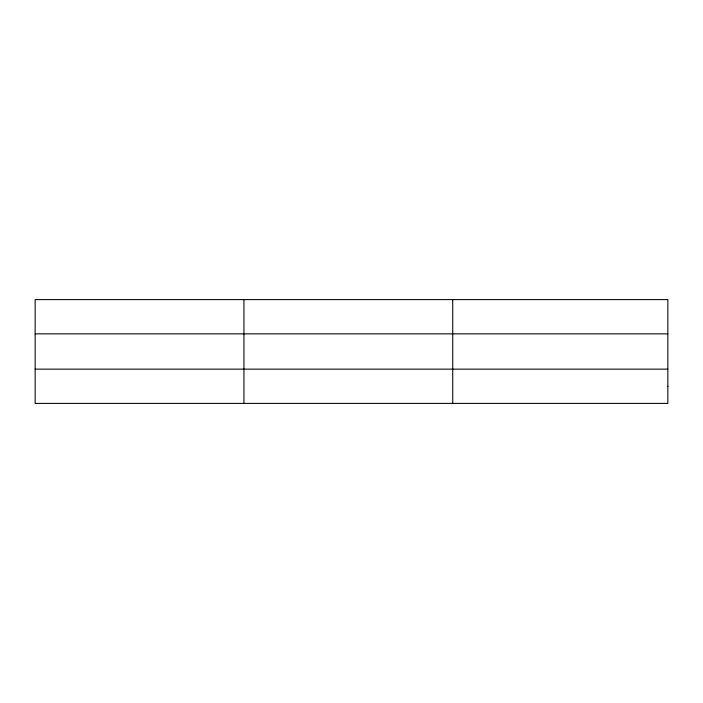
<?xml version="1.0" encoding="UTF-8"?>
<svg xmlns="http://www.w3.org/2000/svg" width="703" height="703" viewBox="0 0 703 703"><rect width="100%" height="100%" fill="white"/><g stroke="black" fill="none" stroke-linecap="round" stroke-linejoin="round"><path stroke-width="1.05" d="M243.941 403.399L243.941 299.601M452.732 403.399L452.732 299.601M35.15 333.855L667.85 333.855M35.15 369.145L667.85 369.145M667.85 386.272L667.85 403.399L35.15 403.399L35.15 299.601L667.85 299.601L667.85 386.272"/></g></svg>
